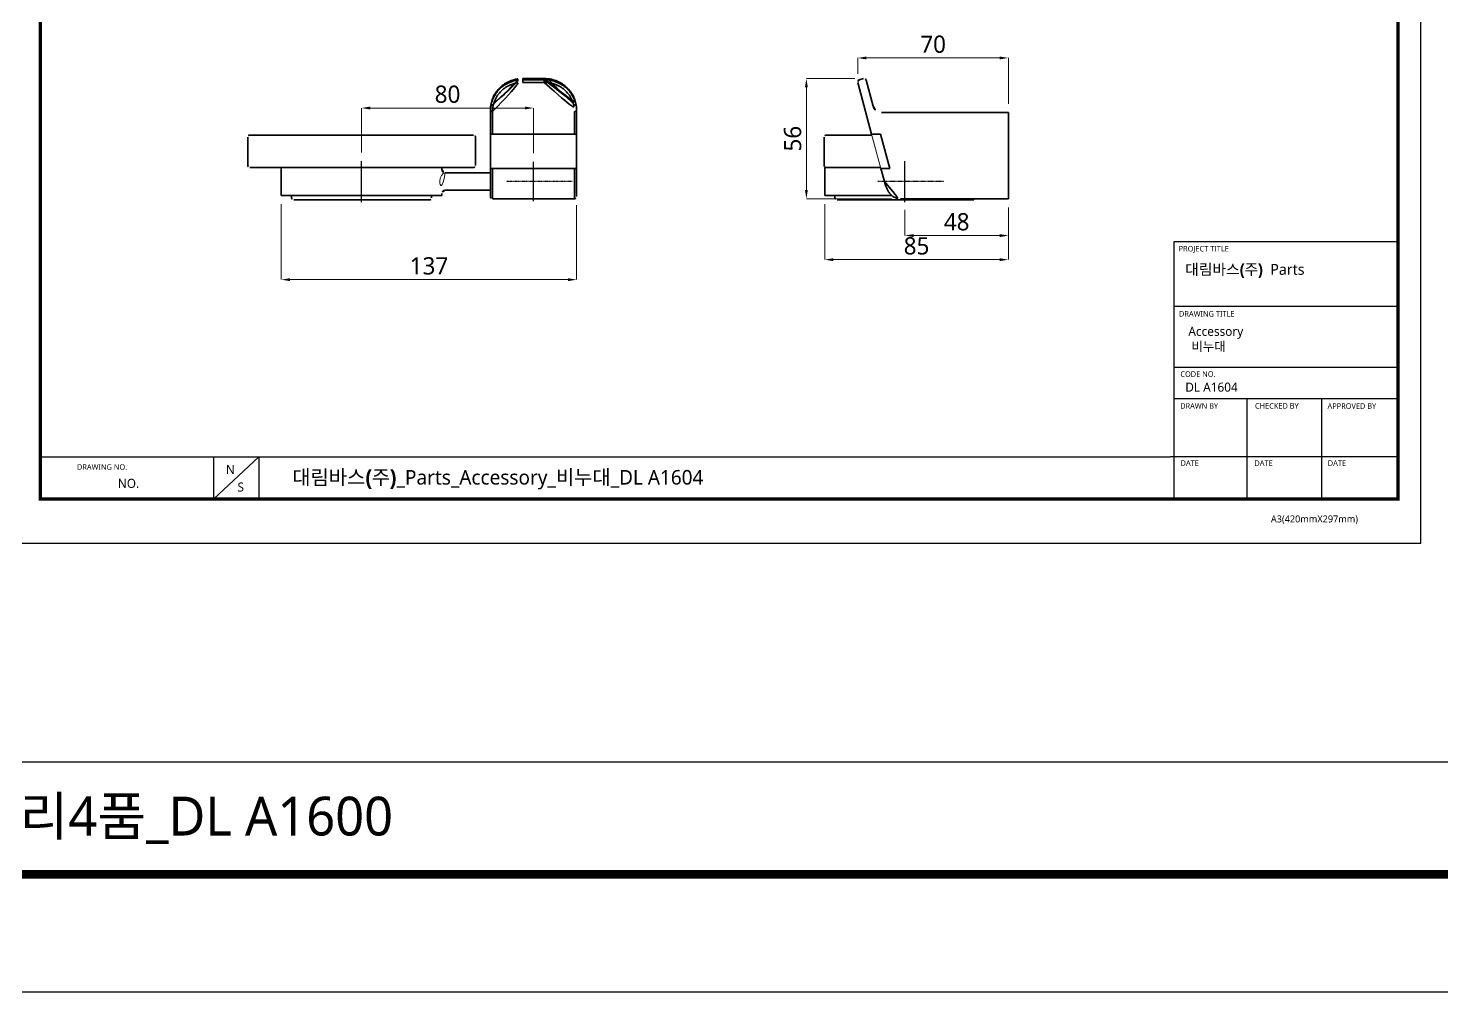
# Model space of a CAD drawing. Extents: x 16296660632 to 16296677481, y -37409620961 to -37409618123.
# Drawn here: x 16296676483 to 16296677139, y -37409619395 to -37409618948 of the extents above; entities that cross this region are included whole.
import ezdxf

# ---------------------------------------------------------------- set-up
doc = ezdxf.new("R2010")
doc.units = 0
doc.header["$LTSCALE"] = 10
doc.header["$MEASUREMENT"] = 0
doc.header["$PDMODE"] = 3
doc.header["$PDSIZE"] = -10
doc.linetypes.add('CENTER', pattern=[2, 1.25, -0.25, 0.25, -0.25])
doc.layers.get('0').update_dxf_attribs({"linetype": 'CONTINUOUS'})
doc.layers.get('DEFPOINTS').update_dxf_attribs({"linetype": 'CONTINUOUS'})
doc.layers.add('中心线', color=1, linetype='CENTER')
doc.layers.add('标尺线', color=82, linetype='CONTINUOUS', lineweight=18)
doc.layers.add('粗实线', color=7, linetype='CONTINUOUS', lineweight=35)
doc.styles.add('Daelim Dimension', font='')
doc.styles.get('Daelim Dimension').set_extended_font_data('NanumGothic')
doc.dimstyles.new('DEFAULT', dxfattribs={"dimscale": 2, "dimtxt": 2, "dimasz": 2, "dimexe": 0, "dimexo": 2, "dimgap": 1, "dimtad": 1, "dimdec": 1, "dimzin": 9, "dimdsep": 46, "dimtxsty": 'Daelim Dimension', "dimcen": 0.5, "dimclrd": 252, "dimclre": 252, "dimclrt": 3, "dimadec": 1, "dimazin": 0, "dimtfac": 1, "dimtdec": 1, "dimtix": 1, "dimtmove": 0, "dimatfit": 3, "dimfxl": 1, "dimtolj": 1, "dimtzin": 1, "dimlwd": 9, "dimlwe": 9, "dimarcsym": 0})

# ---------------------------------------------------------------- blocks, each defined once
blk = doc.blocks.new('*D14')
at = {"layer": 'DEFPOINTS', "color": 0, "transparency": 16777216}
for p in [(16296676889.48548, -37409619028.60455), (16296676937.48548, -37409619027.44456), (16296676937.48548, -37409619044.5183)]:
    blk.add_point(p, dxfattribs=at)
at = {"layer": '标尺线', "color": 5, "lineweight": 9, "transparency": 16777216}
for p, q in [((16296676889.48548, -37409619032.60455), (16296676889.48548, -37409619044.5183)), ((16296676937.48548, -37409619031.44456), (16296676937.48548, -37409619044.5183)), ((16296676893.48548, -37409619044.5183), (16296676933.48548, -37409619044.5183))]:
    blk.add_line(p, q, dxfattribs=at)
at = {"layer": '标尺线', "color": 5, "transparency": 16777216}
for points in [[(16296676893.48548, -37409619043.85163), (16296676893.48548, -37409619045.18496), (16296676889.48548, -37409619044.5183)], [(16296676933.48548, -37409619043.85163), (16296676933.48548, -37409619045.18496), (16296676937.48548, -37409619044.5183)]]:
    blk.add_solid(points, dxfattribs=at)
at = {"layer": '标尺线', "color": 7, "transparency": 16777216, "insert": (16296676913.48548, -37409619038.16351), "char_height": 8, "attachment_point": 5, "style": 'Daelim Dimension'}
blk.add_mtext('\\A1;48', dxfattribs=at)
blk = doc.blocks.new('*D15')
at = {"layer": 'DEFPOINTS', "color": 0, "transparency": 16777216}
for p in [(16296676867.59341, -37409618962.13054), (16296676867.59341, -37409618973.44576), (16296676937.48548, -37409618987.44456)]:
    blk.add_point(p, dxfattribs=at)
at = {"layer": '标尺线', "color": 5, "lineweight": 9, "transparency": 16777216}
for p, q in [((16296676867.59341, -37409618969.44576), (16296676867.59341, -37409618962.13054)), ((16296676933.48548, -37409618962.13054), (16296676871.59341, -37409618962.13054)), ((16296676937.48548, -37409618983.44456), (16296676937.48548, -37409618962.13054))]:
    blk.add_line(p, q, dxfattribs=at)
at = {"layer": '标尺线', "color": 5, "transparency": 16777216}
for points in [[(16296676871.59341, -37409618961.46387), (16296676871.59341, -37409618962.7972), (16296676867.59341, -37409618962.13054)], [(16296676933.48548, -37409618961.46387), (16296676933.48548, -37409618962.7972), (16296676937.48548, -37409618962.13054)]]:
    blk.add_solid(points, dxfattribs=at)
at = {"layer": '标尺线', "color": 7, "transparency": 16777216, "insert": (16296676902.53944, -37409618955.80436), "char_height": 8, "attachment_point": 5, "style": 'Daelim Dimension'}
blk.add_mtext('\\A1;70', dxfattribs=at)
blk = doc.blocks.new('*D16')
at = {"layer": 'DEFPOINTS', "color": 0, "transparency": 16777216}
for p in [(16296676843.74172, -37409618971.70338), (16296676870.23236, -37409618971.70338), (16296676887.38553, -37409619027.44456)]:
    blk.add_point(p, dxfattribs=at)
at = {"layer": '标尺线', "color": 5, "lineweight": 9, "transparency": 16777216}
for p, q in [((16296676866.23236, -37409618971.70338), (16296676843.74172, -37409618971.70338)), ((16296676843.74172, -37409619023.44456), (16296676843.74172, -37409618975.70338)), ((16296676883.38553, -37409619027.44456), (16296676843.74172, -37409619027.44456))]:
    blk.add_line(p, q, dxfattribs=at)
at = {"layer": '标尺线', "color": 5, "transparency": 16777216}
for points in [[(16296676843.07505, -37409618975.70338), (16296676844.40839, -37409618975.70338), (16296676843.74172, -37409618971.70338)], [(16296676843.07505, -37409619023.44456), (16296676844.40839, -37409619023.44456), (16296676843.74172, -37409619027.44456)]]:
    blk.add_solid(points, dxfattribs=at)
at = {"layer": '标尺线', "color": 7, "transparency": 16777216, "insert": (16296676837.38693, -37409618999.57397), "char_height": 8, "attachment_point": 5, "rotation": 90, "style": 'Daelim Dimension'}
blk.add_mtext('\\A1;56', dxfattribs=at)
blk = doc.blocks.new('*D17')
at = {"layer": 'DEFPOINTS', "color": 0, "transparency": 16777216}
for p in [(16296676600.11213, -37409619025.94456), (16296676737.11213, -37409619026.44389), (16296676737.11213, -37409619064.96284)]:
    blk.add_point(p, dxfattribs=at)
at = {"layer": '标尺线', "color": 5, "lineweight": 9, "transparency": 16777216}
for p, q in [((16296676600.11213, -37409619029.94456), (16296676600.11213, -37409619064.96284)), ((16296676737.11213, -37409619030.44389), (16296676737.11213, -37409619064.96284)), ((16296676604.11213, -37409619064.96284), (16296676733.11213, -37409619064.96284))]:
    blk.add_line(p, q, dxfattribs=at)
at = {"layer": '标尺线', "color": 5, "transparency": 16777216}
for points in [[(16296676604.11213, -37409619064.29618), (16296676604.11213, -37409619065.62951), (16296676600.11213, -37409619064.96284)], [(16296676733.11213, -37409619064.29618), (16296676733.11213, -37409619065.62951), (16296676737.11213, -37409619064.96284)]]:
    blk.add_solid(points, dxfattribs=at)
at = {"layer": '标尺线', "color": 7, "transparency": 16777216, "insert": (16296676668.61213, -37409619058.60233), "char_height": 8, "attachment_point": 5, "style": 'Daelim Dimension'}
blk.add_mtext('\\A1;137', dxfattribs=at)
blk = doc.blocks.new('*D18')
at = {"layer": 'DEFPOINTS', "color": 0, "transparency": 16777216}
for p in [(16296676852.23548, -37409619025.94456), (16296676937.48548, -37409619027.44456), (16296676937.48548, -37409619055.6869)]:
    blk.add_point(p, dxfattribs=at)
at = {"layer": '标尺线', "color": 5, "lineweight": 9, "transparency": 16777216}
for p, q in [((16296676852.23548, -37409619029.94456), (16296676852.23548, -37409619055.6869)), ((16296676937.48548, -37409619031.44456), (16296676937.48548, -37409619055.6869)), ((16296676856.23548, -37409619055.6869), (16296676933.48548, -37409619055.6869))]:
    blk.add_line(p, q, dxfattribs=at)
at = {"layer": '标尺线', "color": 5, "transparency": 16777216}
for points in [[(16296676856.23548, -37409619055.02024), (16296676856.23548, -37409619056.35357), (16296676852.23548, -37409619055.6869)], [(16296676933.48548, -37409619055.02024), (16296676933.48548, -37409619056.35357), (16296676937.48548, -37409619055.6869)]]:
    blk.add_solid(points, dxfattribs=at)
at = {"layer": '标尺线', "color": 7, "transparency": 16777216, "insert": (16296676894.86048, -37409619049.33212), "char_height": 8, "attachment_point": 5, "style": 'Daelim Dimension'}
blk.add_mtext('\\A1;85', dxfattribs=at)
blk = doc.blocks.new('*D21')
at = {"color": 5, "lineweight": 9, "ltscale": 0.5, "transparency": 16777216}
for p, q in [((16296676637.36213, -37409619005.94456), (16296676637.36213, -37409618985.35336)), ((16296676713.11213, -37409618985.35336), (16296676641.36213, -37409618985.35336)), ((16296676717.11213, -37409619006.28455), (16296676717.11213, -37409618985.35336))]:
    blk.add_line(p, q, dxfattribs=at)
at = {"color": 5, "ltscale": 0.5, "transparency": 16777216}
for points in [[(16296676641.36213, -37409618984.68669), (16296676641.36213, -37409618986.02002), (16296676637.36213, -37409618985.35336)], [(16296676713.11213, -37409618984.68669), (16296676713.11213, -37409618986.02002), (16296676717.11213, -37409618985.35336)]]:
    blk.add_solid(points, dxfattribs=at)
at = {"layer": 'DEFPOINTS', "color": 0, "ltscale": 0.5, "transparency": 16777216}
for p in [(16296676637.36213, -37409618985.35336), (16296676637.36213, -37409619009.94456), (16296676717.11213, -37409619010.28455)]:
    blk.add_point(p, dxfattribs=at)
at = {"color": 7, "ltscale": 0.5, "transparency": 16777216, "insert": (16296676677.23713, -37409618978.99857), "char_height": 8, "attachment_point": 5, "style": 'Daelim Dimension'}
blk.add_mtext('\\A1;80', dxfattribs=at)

msp = doc.modelspace()

# ---------------------------------------------------------------- linework, layer by layer
at = {"color": 5, "ltscale": 40}
for p, q in [((16296677118.30328, -37409619047.35181), (16296677014.26019, -37409619047.35181)), ((16296677118.30328, -37409619077.42482), (16296677014.26019, -37409619077.42482)), ((16296677118.30328, -37409619077.42482), (16296677014.26019, -37409619077.42482)), ((16296677118.30328, -37409619105.71451), (16296677014.26019, -37409619105.71451)), ((16296677118.30328, -37409619105.71451), (16296677014.26019, -37409619105.71451)), ((16296677118.30328, -37409619120.30516), (16296677014.26019, -37409619120.30516)), ((16296677118.30328, -37409619120.30516), (16296677014.26019, -37409619120.30516)), ((16296677048.05429, -37409619120.30516), (16296677048.05429, -37409619166.75214)), ((16296677082.73683, -37409619120.30516), (16296677082.73683, -37409619166.75214)), ((16296676568.65385, -37409619147.21021), (16296676568.65385, -37409619166.82655)), ((16296676568.65385, -37409619147.21021), (16296676568.65385, -37409619166.82655)), ((16296676589.64821, -37409619147.21021), (16296676568.65385, -37409619166.82655)), ((16296676589.64821, -37409619147.21021), (16296676568.65385, -37409619166.82655)), ((16296676589.64821, -37409619147.21021), (16296676589.64821, -37409619166.82655)), ((16296676589.64821, -37409619147.21021), (16296676589.64821, -37409619166.82655)), ((16296677118.30328, -37409619147.1358), (16296677012.61564, -37409619147.1358)), ((16296677118.30328, -37409619147.1358), (16296677015.07079, -37409619147.1358)), ((16296677118.30328, -37409619166.75214), (16296677029.13807, -37409619166.75214))]:
    msp.add_line(p, q, dxfattribs=at)
at = {"color": 5, "ltscale": 0.5}
msp.add_line((16296677014.26019, -37409619047.35181), (16296677014.26019, -37409619167.38148), dxfattribs=at)
at = {"color": 5}
for p, q in [((16296676488.30317, -37409619147.21021), (16296677012.49045, -37409619147.21021)), ((16296675772.94727, -37409619288.66318), (16296677170.78003, -37409619288.66318))]:
    msp.add_line(p, q, dxfattribs=at)
at = {"ltscale": 0.5}
for points in [[(16296675745.03209, -37409619395.24155), (16296677481.03209, -37409619395.24155), (16296677481.03209, -37409618123.24155), (16296675745.03209, -37409618123.24155)], [(16296676477.83497, -37409619187.1771), (16296677128.83497, -37409619187.1771), (16296677128.83497, -37409618710.1771), (16296676477.83497, -37409618710.1771)]]:
    msp.add_lwpolyline(points, close=True, dxfattribs=at)
at = {"color": 5, "linetype": 'ByBlock', "lineweight": 200}
for points, const_width in [([(16296675772.94727, -37409619340.77563), (16296677452.94727, -37409619340.77563), (16296677452.94727, -37409618152.77563), (16296675772.94727, -37409618152.77563)], 4), ([(16296676488.30317, -37409619166.75238), (16296677118.30317, -37409619166.75238), (16296677118.30317, -37409618721.25238), (16296676488.30317, -37409618721.25238)], 1.5)]:
    msp.add_lwpolyline(points, close=True, dxfattribs=dict(at, const_width=const_width))
at = {"layer": '中心线', "color": 1, "linetype": 'CENTER', "ltscale": 0.01}
for p, q in [((16296676637.36213, -37409619028.94456), (16296676637.36213, -37409619009.94456)), ((16296676889.48548, -37409619028.94456), (16296676889.48548, -37409619009.94456))]:
    msp.add_line(p, q, dxfattribs=at)
at = {"layer": '中心线', "color": 1, "linetype": 'CENTER', "ltscale": 0.0115702479338843}
for p, q in [((16296676717.11213, -37409619028.60455), (16296676717.11213, -37409619010.28455)), ((16296676889.48548, -37409619028.60455), (16296676889.48548, -37409619010.28455)), ((16296676735.11213, -37409619019.44456), (16296676704.5454, -37409619019.44456)), ((16296676907.48548, -37409619019.44456), (16296676876.91875, -37409619019.44456))]:
    msp.add_line(p, q, dxfattribs=at)
at = {"layer": '标尺线', "color": 7}
msp.add_line((16296676878.31105, -37409619013.44456), (16296676874.02386, -37409618997.44456), dxfattribs=at)
msp.add_ellipse((16296676676.11213, -37409619019.44456), major_axis=(0, -4), ratio=0.6153244972229004, start_param=3.141592653589793, end_param=6.283185307179586, dxfattribs=at)
at = {"layer": '粗实线', "color": 7, "linetype": 'Continuous'}
for p, q in [((16296676712.11213, -37409618973.44508), (16296676712.11213, -37409618971.66863)), ((16296676712.11213, -37409618971.66863), (16296676722.11213, -37409618971.66863)), ((16296676712.11213, -37409618971.70271), (16296676722.11213, -37409618971.70271)), ((16296676712.11213, -37409618972.22034), (16296676722.11213, -37409618972.22034)), ((16296676712.11213, -37409618973.44508), (16296676722.11213, -37409618973.44508)), ((16296676722.11213, -37409618971.66863), (16296676722.11213, -37409618973.44508)), ((16296676874.02386, -37409618997.44456), (16296676867.5934, -37409618973.44576)), ((16296676868.30051, -37409618972.22102), (16296676870.23236, -37409618971.70338)), ((16296676871.45711, -37409618972.41048), (16296676874.69108, -37409618984.47984)), ((16296676697.11213, -37409619026.44389), (16296676697.11213, -37409618986.13158)), ((16296676697.19946, -37409618984.62674), (16296676697.19904, -37409618984.63415)), ((16296676698.11213, -37409618997.44389), (16296676698.11213, -37409618986.96805)), ((16296676736.11213, -37409618986.96805), (16296676736.11213, -37409618997.44389)), ((16296676737.02481, -37409618984.62674), (16296676737.02522, -37409618984.63415)), ((16296676737.11213, -37409618986.13158), (16296676737.11213, -37409619026.44389)), ((16296676878.55478, -37409618987.44456), (16296676937.48548, -37409618987.44456)), ((16296676937.48548, -37409619027.44456), (16296676937.48548, -37409618987.44456)), ((16296676584.51213, -37409619011.94456), (16296676584.51213, -37409618998.94456)), ((16296676689.21213, -37409618997.94456), (16296676585.51213, -37409618997.94456)), ((16296676690.21213, -37409619011.94456), (16296676690.21213, -37409618998.94456)), ((16296676737.11213, -37409618997.44389), (16296676697.11213, -37409618997.44389)), ((16296676851.98548, -37409619011.94456), (16296676851.98548, -37409618998.94456)), ((16296676874.15784, -37409618997.94456), (16296676852.98548, -37409618997.94456)), ((16296676874.02386, -37409618997.44456), (16296676878.19829, -37409618997.44456)), ((16296676878.19829, -37409618997.44456), (16296676882.48548, -37409619013.44456)), ((16296676604.86213, -37409619012.94456), (16296676585.51213, -37409619012.94456)), ((16296676600.11213, -37409619012.94456), (16296676674.61213, -37409619012.94456)), ((16296676600.11213, -37409619025.94456), (16296676600.11213, -37409619012.94456)), ((16296676689.21213, -37409619012.94456), (16296676669.86213, -37409619012.94456)), ((16296676674.61213, -37409619013.94456), (16296676674.61213, -37409619012.94456)), ((16296676852.23548, -37409619012.94456), (16296676878.17708, -37409619012.94456)), ((16296676852.23548, -37409619025.94456), (16296676852.23548, -37409619012.94456)), ((16296676856.98548, -37409619012.94456), (16296676852.23548, -37409619012.94456)), ((16296676697.11213, -37409619015.44456), (16296676676.11213, -37409619015.44456)), ((16296676697.11213, -37409619013.44389), (16296676737.11213, -37409619013.44389)), ((16296676698.11213, -37409619013.44389), (16296676698.11213, -37409619027.44389)), ((16296676736.11213, -37409619013.44389), (16296676736.11213, -37409619027.44389)), ((16296676882.48548, -37409619013.44456), (16296676878.31105, -37409619013.44456)), ((16296676879.91893, -37409619019.44523), (16296676878.31105, -37409619013.44456)), ((16296676674.61213, -37409619025.94456), (16296676600.11213, -37409619025.94456)), ((16296676604.86213, -37409619025.94456), (16296676604.86213, -37409619026.94456)), ((16296676669.86213, -37409619025.94456), (16296676669.86213, -37409619026.94456)), ((16296676674.61213, -37409619025.94456), (16296676674.61213, -37409619024.94456)), ((16296676676.11213, -37409619023.44456), (16296676697.11213, -37409619023.44456)), ((16296676883.37161, -37409619025.94456), (16296676852.23548, -37409619025.94456)), ((16296676856.98548, -37409619025.94456), (16296676856.98548, -37409619026.94456)), ((16296676605.86213, -37409619027.94456), (16296676668.86213, -37409619027.94456)), ((16296676698.11213, -37409619027.44389), (16296676736.11213, -37409619027.44389)), ((16296676857.98548, -37409619027.94456), (16296676920.98548, -37409619027.94456)), ((16296676937.48548, -37409619027.44456), (16296676887.38553, -37409619027.44456))]:
    msp.add_line(p, q, dxfattribs=at)
for points in [[(16296676697.19948, -37409618984.62673), (16296676697.15859, -37409618985.04515), (16296676697.11743, -37409618985.77186), (16296676697.11215, -37409618986.13158)], [(16296676737.11212, -37409618986.13157), (16296676737.10598, -37409618985.74362), (16296676737.06318, -37409618985.01543), (16296676737.02479, -37409618984.62673)]]:
    msp.add_lwpolyline(points, dxfattribs=at)
for centre, radius, start, end in [((16296676868.55933, -37409618973.18694), 1, 105.0000103629806, 195.0000386475421), ((16296676870.49118, -37409618972.6693), 1, 15.00003864754209, 105.0000103629806), ((16296676709.38769, -37409618986.13323), 12.2755522539, 178.1086216991018, 179.9921316221263), ((16296676711.06415, -37409618986.70955), 13.9520136218, 177.6427543110947, 179.9986886036793), ((16296676710.46, -37409618986.16754), 13.3484209599, 175.3845788728346, 178.1134347446462), ((16296676711.16371, -37409618986.71451), 14.051700901, 171.4750974070073, 177.6392557184295), ((16296676711.68422, -37409618986.2591), 14.5760362262, 173.5993219775227, 175.4130849794266), ((16296676723.07636, -37409618986.71252), 14.0357723149, 0.01355109506021373, 8.526215699501915), ((16296676722.37143, -37409618986.27547), 14.7454231244, 4.669365770276086, 6.390999236915492), ((16296676723.49547, -37409618986.18301), 13.6175911765, 1.991538940319183, 4.666298207564099), ((16296676724.65891, -37409618986.13613), 12.4532243006, 0.0209823401922955, 1.962230824977307), ((16296676878.55478, -37409618983.44456), 4, 195.0000386475421, 270), ((16296676585.51213, -37409618998.94456), 1, 90, 180), ((16296676689.21213, -37409618998.94456), 1, 0, 90), ((16296676852.98548, -37409618998.94456), 1, 90, 180), ((16296676585.51213, -37409619011.94456), 1, 180, 270), ((16296676689.21213, -37409619011.94456), 1, 270, 0), ((16296676852.98548, -37409619011.94456), 1, 180, 270), ((16296676676.11212, -37409619013.94459), 1.4999906037, 179.9986886036793, 270.0003278490801), ((16296676676.11212, -37409619024.94453), 1.4999910448, 89.99967215091984, 180.0013113963207), ((16296676698.11213, -37409619026.44388), 1, 180.0004371321069, 270), ((16296676736.11213, -37409619026.44389), 1, 270, 0), ((16296676605.86213, -37409619026.94456), 1, 180, 270), ((16296676668.86213, -37409619026.94456), 1, 270, 0), ((16296676857.98548, -37409619026.94456), 1, 180, 270), ((16296676920.98548, -37409619026.94456), 1, 270, 330.0000149226221)]:
    msp.add_arc(centre, radius, start, end, dxfattribs=at)
for points, knots in [([(16296676697.19904, -37409618984.63415), (16296676697.2973, -37409618983.75635), (16296676697.66204, -37409618982.01188), (16296676698.69089, -37409618979.54189), (16296676700.16763, -37409618977.29389), (16296676702.04226, -37409618975.34397), (16296676704.25176, -37409618973.75641), (16296676706.72256, -37409618972.58366), (16296676709.3713, -37409618971.86427), (16296676711.19923, -37409618971.70271), (16296676712.11213, -37409618971.70271)], [0, 0, 0, 0, 0.1228396211, 0.246117528, 0.3700405443999999, 0.4947277093, 0.6201957613, 0.7463587449, 0.8730408377, 1, 1, 1, 1]), ([(16296676697.19946, -37409618984.62674), (16296676697.29803, -37409618983.74609), (16296676697.66361, -37409618981.99637), (16296676698.6943, -37409618979.51943), (16296676700.17279, -37409618977.26623), (16296676702.04852, -37409618975.3129), (16296676704.25802, -37409618973.72345), (16296676706.72762, -37409618972.54988), (16296676709.37412, -37409618971.83024), (16296676711.20025, -37409618971.66863), (16296676712.11213, -37409618971.66863)], [0, 0, 0, 0, 0.1231293714, 0.2466358202, 0.370699131, 0.4954237321, 0.6208265057, 0.746834584, 0.8732962203, 1, 1, 1, 1]), ([(16296676697.26726, -37409618984.63154), (16296676697.39505, -37409618983.77897), (16296676697.81033, -37409618982.09049), (16296676698.88654, -37409618979.71185), (16296676700.38223, -37409618977.55542), (16296676702.24967, -37409618975.69055), (16296676704.42906, -37409618974.1758), (16296676706.85142, -37409618973.05852), (16296676709.43907, -37409618972.37406), (16296676711.2218, -37409618972.22034), (16296676712.11213, -37409618972.22034)], [0, 0, 0, 0, 0.1228689146, 0.2461706915, 0.3701356992, 0.4948496903, 0.6203241668, 0.7464599815999999, 0.8731059137, 1, 1, 1, 1]), ([(16296676698.11213, -37409618986.96805), (16296676698.11213, -37409618986.08409), (16296676698.2932, -37409618984.30858), (16296676699.09696, -37409618981.75372), (16296676700.40138, -37409618979.39948), (16296676702.15551, -37409618977.33781), (16296676704.29115, -37409618975.64707), (16296676706.72625, -37409618974.39162), (16296676709.36608, -37409618973.61891), (16296676711.1976, -37409618973.44508), (16296676712.11213, -37409618973.44508)], [0, 0, 0, 0, 0.1228664984, 0.2460618417, 0.3698620217, 0.4944480173, 0.6198791709, 0.7460862592, 0.8728840076000001, 1, 1, 1, 1]), ([(16296676722.11213, -37409618971.70271), (16296676723.02504, -37409618971.70271), (16296676724.85297, -37409618971.86427), (16296676727.50171, -37409618972.58366), (16296676729.97251, -37409618973.75641), (16296676732.18201, -37409618975.34397), (16296676734.05663, -37409618977.29389), (16296676735.53337, -37409618979.54189), (16296676736.56223, -37409618982.01188), (16296676736.92697, -37409618983.75635), (16296676737.02522, -37409618984.63415)], [0, 0, 0, 0, 0.1269591623, 0.2536412551, 0.3798042387, 0.5052722907, 0.6299594556, 0.753882472, 0.8771603789, 1, 1, 1, 1]), ([(16296676722.11213, -37409618972.22034), (16296676723.00247, -37409618972.22034), (16296676724.78519, -37409618972.37406), (16296676727.37284, -37409618973.05852), (16296676729.79521, -37409618974.1758), (16296676731.9746, -37409618975.69056), (16296676733.84204, -37409618977.55542), (16296676735.33772, -37409618979.71185), (16296676736.41393, -37409618982.09049), (16296676736.82922, -37409618983.77897), (16296676736.95701, -37409618984.63154)], [0, 0, 0, 0, 0.1268940863, 0.2535400184, 0.3796758332, 0.5051503097, 0.6298643008, 0.7538293085, 0.8771310854000001, 1, 1, 1, 1]), ([(16296676722.11213, -37409618973.44508), (16296676723.02666, -37409618973.44508), (16296676724.85818, -37409618973.61891), (16296676727.49801, -37409618974.39162), (16296676729.93311, -37409618975.64707), (16296676732.06875, -37409618977.33781), (16296676733.82288, -37409618979.39948), (16296676735.12731, -37409618981.75372), (16296676735.93106, -37409618984.30858), (16296676736.11213, -37409618986.08409), (16296676736.11213, -37409618986.96805)], [0, 0, 0, 0, 0.1271159922, 0.2539137405, 0.3801208288, 0.5055519824, 0.6301379779999999, 0.7539381581, 0.8771335014, 1, 1, 1, 1]), ([(16296676737.02481, -37409618984.62674), (16296676736.92624, -37409618983.74609), (16296676736.56065, -37409618981.99637), (16296676735.52996, -37409618979.51943), (16296676734.05147, -37409618977.26623), (16296676732.17575, -37409618975.3129), (16296676729.96624, -37409618973.72345), (16296676727.49664, -37409618972.54988), (16296676724.85015, -37409618971.83024), (16296676723.02401, -37409618971.66863), (16296676722.11213, -37409618971.66863)], [0, 0, 0, 0, 0.1231293715, 0.2466358202, 0.370699131, 0.4954237322, 0.6208265057, 0.746834584, 0.8732962203, 1, 1, 1, 1]), ([(16296676697.11213, -37409618986.70923), (16296676697.11213, -37409618986.75087), (16296676697.18248, -37409618986.81191), (16296676697.28749, -37409618986.85786), (16296676697.41278, -37409618986.8967), (16296676697.56257, -37409618986.9273), (16296676697.79828, -37409618986.95932), (16296676697.9844, -37409618986.96805), (16296676698.11213, -37409618986.96805)], [0, 0, 0, 0, 0.1166766517, 0.212652027, 0.3343730284, 0.4790033758, 0.6420890248, 1, 1, 1, 1]), ([(16296676737.11213, -37409618986.70923), (16296676737.11213, -37409618986.75087), (16296676737.04179, -37409618986.81191), (16296676736.93678, -37409618986.85786), (16296676736.81148, -37409618986.8967), (16296676736.6617, -37409618986.9273), (16296676736.42598, -37409618986.95932), (16296676736.23986, -37409618986.96805), (16296676736.11213, -37409618986.96805)], [0, 0, 0, 0, 0.1166766517, 0.212652027, 0.3343730284, 0.4790033758, 0.6420890248, 1, 1, 1, 1]), ([(16296676879.91893, -37409619019.44523), (16296676880.1741, -37409619020.39754), (16296676880.63469, -37409619021.8103), (16296676881.49293, -37409619023.58948), (16296676882.29408, -37409619024.83866), (16296676883.2896, -37409619025.94369), (16296676884.50389, -37409619026.81206), (16296676885.90243, -37409619027.34022), (16296676886.89282, -37409619027.44456), (16296676887.38553, -37409619027.44456)], [0, 0, 0, 0, 0.2500392021, 0.3751206644, 0.5001775015, 0.6251820196, 0.7501257326, 0.8750409720000001, 1, 1, 1, 1])]:
    msp.add_open_spline(points, degree=3, knots=knots, dxfattribs=at)

# ---------------------------------------------------------------- texts
at = {"color": 5, "ltscale": 40, "style": 'Daelim Dimension'}
for s, height, p in [('PROJECT TITLE', 2.569011268178083, (16296677016.46275, -37409619051.88029)), ('DRAWING TITLE', 2.569011268178083, (16296677016.62745, -37409619082.11618)), ('CODE NO.', 2.569011268178083, (16296677017.27169, -37409619110.03816)), ('DRAWN BY', 2.56901126817932, (16296677017.17095, -37409619124.84656)), ('CHECKED BY', 2.569011268178083, (16296677051.88112, -37409619124.80099)), ('APPROVED BY', 2.569011268176848, (16296677085.54451, -37409619124.88398)), ('DRAWING NO.', 2.569011268178083, (16296676505.27607, -37409619153.1449)), ('DATE', 2.56901126817932, (16296677017.37161, -37409619151.32455)), ('DATE', 2.56901126817932, (16296677051.60794, -37409619151.32455)), ('DATE', 2.56901126817932, (16296677085.66265, -37409619151.32455)), ('A3(420mmX297mm)', 3.242371325745245, (16296677059.28823, -37409619177.56809))]:
    msp.add_text(s, height=height, dxfattribs=at).set_placement(p)
at = {"attachment_point": 1, "style": 'Daelim Dimension'}
for s, insert, char_height, width in [('{\\fPretendard Variable SemiBold|b0|i0|c129|p2;\\C7;대림바스(주)}  Parts', (16296677019.51846, -37409619057.68212), 5.036000791388537, 80.93992813016338), (' Accessory\\P  비누대', (16296677019.56289, -37409619086.82857), 4.204123560000001, 70.75110059714156), ('DL A1604', (16296677019.56289, -37409619112.71997), 4.204123560000001, 70.75110059714156), ('N', (16296676574.36404, -37409619150.88792), 4.204123560000001, 5.867310561825306), ('NO.', (16296676524.24645, -37409619157.34665), 4.204123560000001, 26.37394470874329), ('S', (16296676579.77019, -37409619159.06544), 4.204123560000001, 5.867310561825306)]:
    msp.add_mtext(s, dxfattribs=dict(at, insert=insert, char_height=char_height, width=width))
at = {"color": 2, "attachment_point": 1, "style": 'Daelim Dimension'}
for s, insert, char_height, width in [('{\\fPretendard Variable SemiBold|b0|i0|c129|p2;대림바스(주)}_Parts_Accessory_{\\fGulim|b0|i0|c129|p50;비누대}_DL A1604', (16296676605.17543, -37409619153.25633), 6.756627150000003, 260.6628352627438), ('{\\fPretendard Variable SemiBold|b0|i0|c129|p2;대림바스(주)}_Parts_Accessory_{\\fGulim|b0|i0|c129|p50;액세서리}4{\\fGulim|b0|i0|c129|p50;품}_DL A1600', (16296676084.60663, -37409619304.78616), 18.01767240000001, 729.2543326020987)]:
    msp.add_mtext(s, dxfattribs=dict(at, insert=insert, char_height=char_height, width=width))

# ---------------------------------------------------------------- dimensions: what is measured, and where the dimension line sits
at = {"ltscale": 0.5}
dim = msp.add_linear_dim(base=(16296676637.36213, -37409618985.35336), p1=(16296676717.11213, -37409619010.28455), p2=(16296676637.36213, -37409619009.94456), dimstyle='DEFAULT', override={"dimtxt": 4, "dimdec": 0, "dimclrd": 5, "dimclre": 5, "dimclrt": 7}, dxfattribs=at)
dim.commit()
dim.dimension.update_dxf_attribs({"geometry": '*D21', "text_midpoint": (16296676677.23713, -37409618978.99857)})
at = {"layer": '标尺线'}
for base, p1, p2, picture, middle in [((16296676867.59341, -37409618962.13054), (16296676937.48548, -37409618987.44456), (16296676867.59341, -37409618973.44576), '*D15', (16296676902.53944, -37409618955.80436)), ((16296676937.48548, -37409619055.6869), (16296676852.23548, -37409619025.94456), (16296676937.48548, -37409619027.44456), '*D18', (16296676894.86048, -37409619049.33212))]:
    dim = msp.add_linear_dim(base=base, p1=p1, p2=p2, dimstyle='DEFAULT', override={"dimtxt": 4, "dimdec": 0, "dimclrd": 5, "dimclre": 5, "dimclrt": 7}, dxfattribs=at)
    dim.commit()
    dim.dimension.update_dxf_attribs({"geometry": picture, "text_midpoint": middle})
dim = msp.add_linear_dim(base=(16296676843.74172, -37409618971.70338), p1=(16296676887.38553, -37409619027.44456), p2=(16296676870.23236, -37409618971.70338), angle=90, dimstyle='DEFAULT', override={"dimtxt": 4, "dimdec": 0, "dimclrd": 5, "dimclre": 5, "dimclrt": 7}, dxfattribs=at)
dim.commit()
dim.dimension.update_dxf_attribs({"geometry": '*D16', "text_midpoint": (16296676843.74173, -37409618999.57397), "dimtype": 160})
dim = msp.add_linear_dim(base=(16296676737.11213, -37409619064.96284), p1=(16296676600.11213, -37409619025.94456), p2=(16296676737.11213, -37409619026.44389), dimstyle='DEFAULT', override={"dimtxt": 4, "dimdec": 0, "dimclrd": 5, "dimclre": 5, "dimclrt": 7}, dxfattribs=at)
dim.commit()
dim.dimension.update_dxf_attribs({"geometry": '*D17', "text_midpoint": (16296676668.61213, -37409619064.96284), "dimtype": 160})
dim = msp.add_linear_dim(base=(16296676937.48548, -37409619044.5183), p1=(16296676889.48548, -37409619028.60455), p2=(16296676937.48548, -37409619027.44456), angle=180, dimstyle='DEFAULT', override={"dimtxt": 4, "dimdec": 0, "dimclrd": 5, "dimclre": 5, "dimclrt": 7}, dxfattribs=at)
dim.commit()
dim.dimension.update_dxf_attribs({"geometry": '*D14', "text_midpoint": (16296676913.48548, -37409619038.16351)})

doc.saveas('drawing.dxf')
